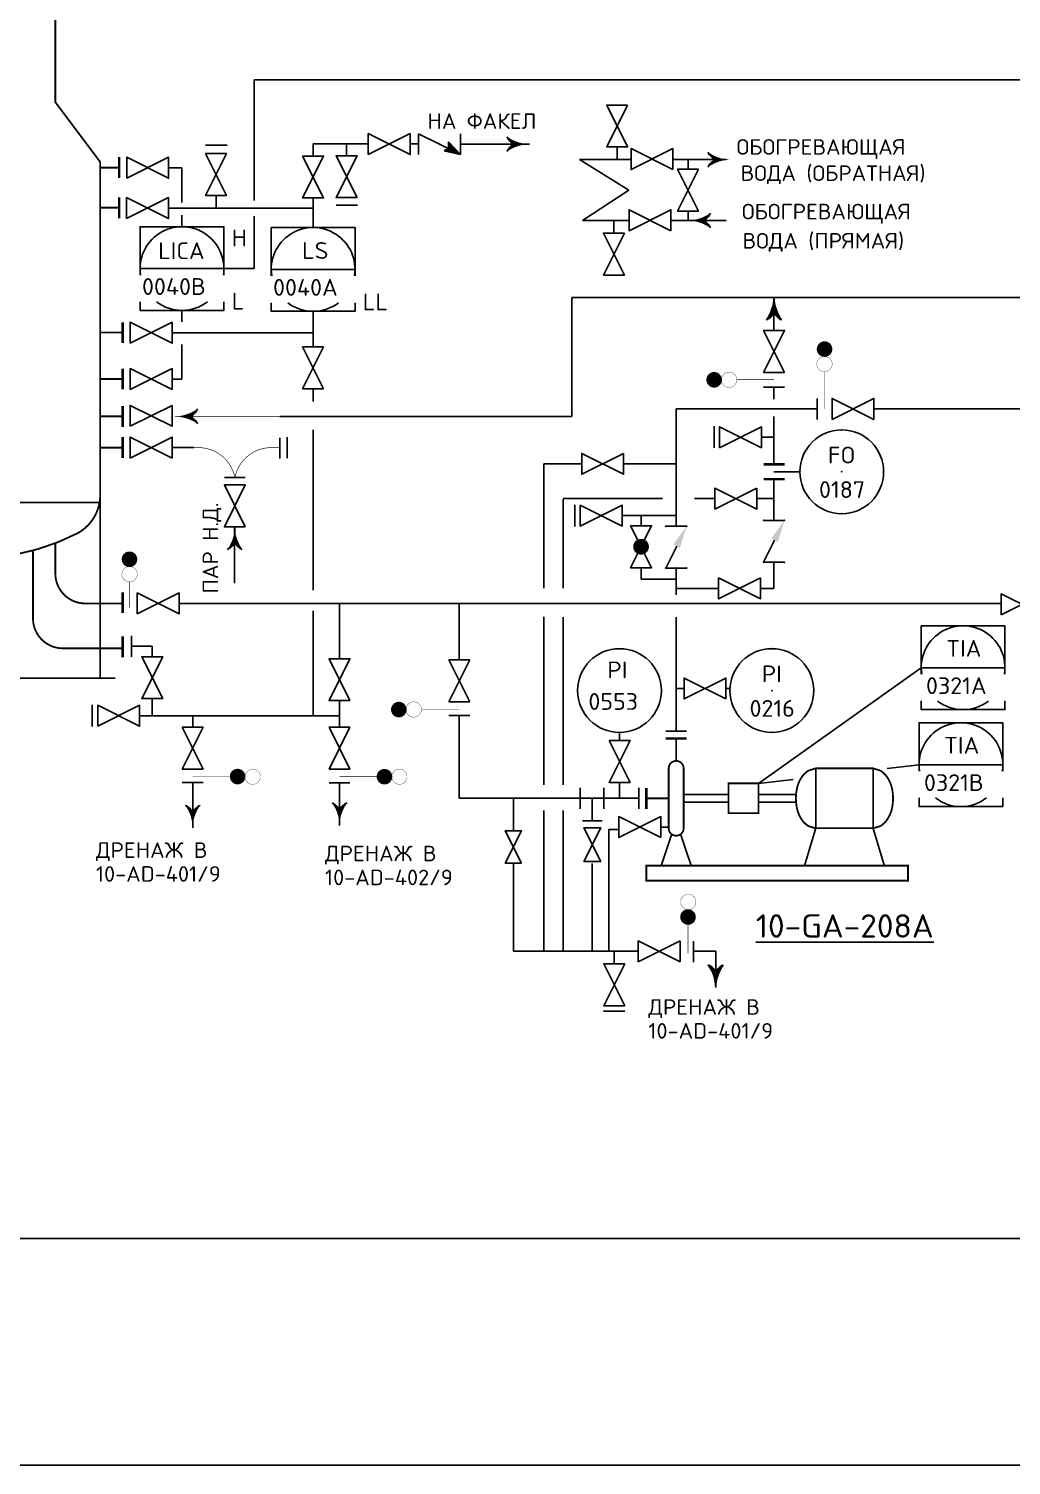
# Model space of a CAD drawing. Extents: x 71 to 279, y 48 to 143.
# Drawn here: x 200.99 to 209.2, y 52.26 to 64.26 of the extents above; entities that cross this region are included whole.
import ezdxf
from ezdxf.enums import TextEntityAlignment as Align

# ---------------------------------------------------------------- set-up
doc = ezdxf.new("R2010")
doc.units = 0
doc.header["$MEASUREMENT"] = 0
doc.linetypes.add('DASH', pattern=[0.15625, 0.09375, -0.0625])
doc.linetypes.add('HIDDEN', pattern=[0.125, 0.0625, -0.0625])
doc.layers.get('0').update_dxf_attribs({"linetype": 'CONTINUOUS'})
for name, color, linetype in [('IN-ATTRIBS', 7, 'CONTINUOUS'), ('IN-EQUIPMENT', 7, 'CONTINUOUS'), ('IN-INST-TAP', 7, 'CONTINUOUS'), ('IN-MIN-PROC', 7, 'CONTINUOUS'), ('IN-TEXT', 51, 'CONTINUOUS')]:
    doc.layers.add(name, color=color, linetype=linetype)
doc.styles.add('ATTRIBS', font='SIMPLEX', dxfattribs={"width": 0.8, "height": 0.125})
doc.styles.add('NARROW', font='simplex', dxfattribs={"width": 0.75, "height": 0.1})
doc.styles.add('S1', font='SIMPLEX.shx')
doc.styles.add('SIMPLEX', font='SIMPLEX')

# ---------------------------------------------------------------- blocks, each defined once
blk = doc.blocks.new('BUBTEXT')
at = {"layer": 'IN-ATTRIBS'}
for p in [(0, 0.25), (-0.25, 0), (0, 0), (0.25, 0), (0, -0.25)]:
    blk.add_point(p, dxfattribs=at)
at = {"layer": 'IN-ATTRIBS', "flags": 1}
for tag, style, width, p in [('IDNUM', 'ATTRIBS', 0.8, (0.0087, 0.5838)), ('DWGNO', 'ATTRIBS', 0.8, (0.0029, 0.4474)), ('FILENO', 'ATTRIBS', 0.8, (-0.003, 0.3111)), ('LOC', 'ATTRIBS', 0.8, (-0.0799, -0.422)), ('SIG', 'ATTRIBS', 0.8, (-0.0872, -0.5633)), ('INSTALL', 'ATTRIBS', 0.8, (-0.0872, -0.6994)), ('SERV', 'ATTRIBS', 0.8, (-0.0834, -0.8376)), ('DATE', 'ATTRIBS', 0.8, (-0.0881, -0.9694)), ('DES', 'NARROW', 0.75, (-0.0866, -1.1017)), ('CSYS', 'NARROW', 0.75, (-0.0866, -1.2425))]:
    blk.add_attdef(tag, text='', height=0.1, dxfattribs=dict(at, style=style, width=width)).set_placement(p, align=Align.CENTER)
at = {"layer": 'IN-ATTRIBS', "style": 'ATTRIBS', "flags": 1}
blk.add_attdef('SYSCDI', text='', height=0.1, dxfattribs=at).set_placement((-0.3125, 0.3125), align=Align.RIGHT)
at = {"layer": 'IN-ATTRIBS', "style": 'S1'}
for tag, p in [('XT', (0.3241, 0.2568)), ('A1', (0.3233, 0.1153)), ('A2', (0.3233, -0.0347)), ('A3', (0.3233, -0.1847)), ('RES', (0.3233, -0.3422))]:
    blk.add_attdef(tag, p, '', height=0.1, dxfattribs=at)
at = {"layer": 'IN-ATTRIBS', "style": 'ATTRIBS'}
blk.add_attdef('SYSCDV', text='', height=0.1, dxfattribs=at).set_placement((-0.3125, 0.1411), align=Align.RIGHT)
at = {"layer": 'IN-ATTRIBS', "style": 'S1'}
for tag, p in [('INSTTYPE', (-0.0002, 0.0499)), ('TAGNUM', (0.0019, -0.1561)), ('MD', (0.4017, -0.5655)), ('SZ', (0.4017, -0.6963))]:
    blk.add_attdef(tag, text='', height=0.1, dxfattribs=at).set_placement(p, align=Align.CENTER)
blk = doc.blocks.new('VALVTEXT')
at = {"layer": 'IN-ATTRIBS'}
for p in [(0, 0.0625), (0, 0), (0.25, 0.0625), (0.25, 0), (0, -0.0625), (0.25, -0.0625)]:
    blk.add_point(p, dxfattribs=at)
at = {"layer": 'IN-ATTRIBS', "style": 'S1', "flags": 1}
for tag, p in [('IDNUM', (0.125, 0.5625)), ('DWGNO', (0.125, 0.4375)), ('FILENO', (0.125, 0.3125))]:
    blk.add_attdef(tag, text='', height=0.1, dxfattribs=at).set_placement(p, align=Align.CENTER)
at = {"layer": 'IN-ATTRIBS', "style": 'S1'}
for tag, p in [('MODE', (0.125, 0.078125)), ('SIZE', (0.125, -0.1875))]:
    blk.add_attdef(tag, text='', height=0.1, dxfattribs=at).set_placement(p, align=Align.CENTER)

msp = doc.modelspace()

# ---------------------------------------------------------------- hatches: boundary and pattern name
h = msp.add_hatch()
h.set_pattern_fill('ANSI35', color=2, scale=0.00014, style=0)
h.set_pattern_definition([(45, (-792.1024598, -359.5909867), (-0.0006286179285, 0.0006286179285), []), (45, (-792.1018312, -359.5909867), (-0.0006286179285, 0.0006286179285), [0.00111125, -0.00022225, 0, -0.00022225])])
edge = h.paths.add_edge_path()
edge.add_line((204.596, 63.206), (204.495, 63.314))
edge.add_line((204.461, 63.238), (204.593, 63.208))
edge.add_line((204.495, 63.259), (204.461, 63.238))
edge.add_line((204.495, 63.314), (204.495, 63.259))

# ---------------------------------------------------------------- linework, layer by layer
at = {"linetype": 'Continuous'}
for p, q in [((202.873, 63.831), (207.649, 63.831)), ((202.873, 62.823), (202.873, 63.831)), ((204.596, 63.206), (204.495, 63.314)), ((204.461, 63.238), (204.593, 63.208)), ((202.156, 62.833), (202.156, 62.833)), ((202.873, 62.254), (202.873, 62.691)), ((202.619, 62.254), (201.919, 62.254)), ((202.619, 62.254), (202.873, 62.254)), ((203.715, 62.247), (203.015, 62.247)), ((207.086, 57.953), (208.446, 58.919)), ((209.146, 58.919), (208.446, 58.919)), ((202.021, 58.661), (202.021, 58.517)), ((202.021, 58.661), (202.021, 58.536)), ((203.586, 58.644), (203.586, 58.517)), ((205.925, 58.311), (205.925, 58.378)), ((208.162, 58.078), (208.428, 58.109)), ((209.128, 58.109), (208.428, 58.109)), ((207.086, 57.953), (207.375, 57.986))]:
    msp.add_line(p, q, dxfattribs=at)
at = {"color": 2}
for p, q in [((204.246, 63.381), (204.246, 63.206)), ((204.596, 63.206), (204.246, 63.381)), ((204.596, 63.381), (204.596, 63.206)), ((202.646, 63.286), (202.466, 63.286)), ((203.644, 63.197), (203.644, 63.295)), ((204.495, 63.259), (204.461, 63.238)), ((204.495, 63.314), (204.495, 63.259)), ((205.906, 63.164), (205.906, 63.27)), ((202.554, 62.865), (202.554, 62.759)), ((203.557, 62.783), (203.737, 62.783)), ((205.878, 62.55), (205.878, 62.655)), ((203.276, 61.6), (203.451, 61.6)), ((203.451, 61.25), (203.276, 61.6)), ((203.451, 61.6), (203.276, 61.25)), ((203.276, 61.25), (203.451, 61.25)), ((207.129, 61.264), (207.304, 61.264)), ((207.576, 60.994), (207.576, 61.169)), ((206.716, 60.936), (206.716, 60.756)), ((203.086, 60.668), (203.086, 60.841)), ((203.148, 60.671), (203.148, 60.846)), ((207.111, 60.844), (207.216, 60.844)), ((202.623, 60.508), (202.798, 60.508)), ((205.552, 60.099), (205.552, 60.279)), ((207.304, 60.15), (207.129, 60.15)), ((206.486, 60.101), (206.311, 60.101)), ((201.846, 59.011), (201.846, 59.186)), ((204.674, 58.634), (204.499, 58.984)), ((204.674, 58.984), (204.499, 58.634)), ((204.499, 58.984), (204.674, 58.984)), ((201.52, 58.609), (201.52, 58.429)), ((204.499, 58.634), (204.674, 58.634)), ((201.915, 58.517), (202.021, 58.517)), ((202.359, 58.422), (202.359, 58.519)), ((203.586, 58.421), (203.586, 58.517)), ((204.499, 58.521), (204.674, 58.521)), ((202.446, 58.072), (202.271, 58.422)), ((202.271, 58.422), (202.446, 58.422)), ((202.446, 58.422), (202.271, 58.072)), ((203.673, 58.421), (203.498, 58.071)), ((203.673, 58.071), (203.498, 58.421)), ((203.498, 58.421), (203.673, 58.421)), ((206.311, 58.39), (206.486, 58.39)), ((206.367, 58.39), (206.43, 58.39)), ((202.271, 58.072), (202.446, 58.072)), ((203.498, 58.071), (203.673, 58.071)), ((202.271, 57.959), (202.446, 57.959)), ((203.498, 57.958), (203.673, 57.958)), ((205.597, 57.74), (205.597, 57.915)), ((205.793, 57.74), (205.793, 57.915)), ((205.925, 57.828), (205.925, 57.961)), ((206.086, 57.74), (206.086, 57.915)), ((205.779, 57.64), (205.616, 57.64)), ((205.881, 56.444), (205.881, 56.549)), ((206.431, 56.636), (206.081, 56.461)), ((206.081, 56.636), (206.431, 56.461)), ((206.081, 56.461), (206.081, 56.636)), ((206.431, 56.461), (206.431, 56.636)), ((206.544, 56.46), (206.544, 56.635)), ((205.79, 56.049), (205.97, 56.049))]:
    msp.add_line(p, q, dxfattribs=at)
at = {"color": 5, "linetype": 'Continuous'}
for p, q in [((203.365, 63.295), (203.826, 63.295)), ((203.365, 63.194), (203.365, 63.295)), ((204.176, 63.295), (204.246, 63.295)), ((204.596, 63.294), (205.172, 63.294)), ((206.004, 62.908), (205.592, 63.164)), ((205.592, 63.164), (206.022, 63.164)), ((206.372, 63.164), (206.442, 63.164)), ((206.373, 63.164), (206.817, 63.164)), ((206.498, 63.164), (206.498, 63.085)), ((202.157, 63.096), (202.269, 63.096)), ((202.269, 62.806), (202.269, 63.096)), ((205.615, 62.655), (206.004, 62.908)), ((203.365, 62.844), (203.365, 62.759)), ((202.156, 62.759), (203.365, 62.759)), ((202.269, 62.604), (202.269, 62.7)), ((203.365, 62.597), (203.365, 62.759)), ((205.615, 62.655), (206.005, 62.655)), ((206.353, 62.655), (206.817, 62.655)), ((205.527, 61.019), (205.527, 62.012)), ((205.527, 62.012), (210.028, 62.012)), ((202.269, 61.904), (202.269, 61.81)), ((203.364, 61.748), (203.365, 61.897)), ((207.216, 61.737), (207.216, 61.887)), ((202.186, 61.717), (203.364, 61.717)), ((203.364, 61.6), (203.364, 61.748)), ((202.269, 61.619), (202.269, 61.331)), ((203.364, 61.25), (203.364, 61.143)), ((207.216, 61.164), (207.216, 61.26)), ((203.087, 61.019), (205.527, 61.019)), ((206.399, 61.081), (207.576, 61.081)), ((206.399, 60.994), (206.399, 61.081)), ((206.399, 60.206), (206.399, 60.994)), ((207.216, 60.618), (207.216, 61.019)), ((208.051, 61.081), (210.028, 61.081)), ((203.364, 60.907), (203.365, 59.566)), ((202.186, 60.758), (202.367, 60.758)), ((205.609, 60.622), (205.293, 60.622)), ((205.293, 60.622), (205.293, 59.585)), ((206.399, 60.622), (205.959, 60.622)), ((207.216, 60.244), (207.216, 60.494)), ((206.285, 60.333), (205.454, 60.333)), ((205.454, 59.585), (205.454, 60.326)), ((206.723, 60.333), (206.551, 60.333)), ((207.216, 60.333), (207.073, 60.333)), ((207.217, 60.333), (207.073, 60.333)), ((205.946, 60.191), (206.399, 60.191)), ((206.105, 60.105), (206.105, 60.191)), ((206.399, 60.101), (206.399, 60.206)), ((207.216, 60.15), (207.216, 60.244)), ((202.709, 60.091), (202.709, 59.625)), ((207.216, 59.581), (207.216, 59.8)), ((206.105, 59.66), (206.105, 59.755)), ((206.399, 59.66), (206.105, 59.66)), ((206.399, 59.751), (206.399, 59.528)), ((206.399, 59.581), (206.753, 59.581)), ((207.103, 59.581), (207.216, 59.581)), ((203.199, 59.456), (202.245, 59.456)), ((203.199, 59.456), (203.4, 59.456)), ((203.199, 59.456), (203.4, 59.456)), ((203.383, 59.456), (206.299, 59.456)), ((203.586, 59.456), (203.586, 58.994)), ((204.586, 59.452), (204.586, 58.984)), ((206.299, 59.456), (209.113, 59.456)), ((203.365, 59.393), (203.365, 58.517)), ((205.293, 59.344), (205.293, 57.941)), ((205.454, 57.941), (205.454, 59.341)), ((206.399, 58.39), (206.399, 59.341)), ((202.021, 58.517), (203.586, 58.517)), ((204.586, 58.521), (204.586, 57.828)), ((202.359, 57.959), (202.359, 57.582)), ((203.586, 57.958), (203.586, 57.602)), ((204.586, 57.828), (204.711, 57.828)), ((204.711, 57.828), (206.086, 57.828)), ((205.038, 57.557), (205.038, 57.828)), ((205.698, 57.64), (205.698, 57.828)), ((205.293, 57.725), (205.293, 56.55)), ((205.454, 56.55), (205.454, 57.725)), ((205.836, 57.568), (205.836, 56.551)), ((205.917, 57.568), (205.836, 57.568)), ((206.27, 57.587), (206.331, 57.587)), ((205.038, 57.287), (205.038, 56.55)), ((205.698, 57.284), (205.698, 56.55)), ((205.038, 56.55), (206.081, 56.55)), ((206.544, 56.55), (206.73, 56.55)), ((206.73, 56.55), (206.73, 56.248))]:
    msp.add_line(p, q, dxfattribs=at)
at = {"color": 5}
msp.add_line((206.498, 62.735), (206.498, 62.655), dxfattribs=at)
at = {"color": 6}
for p, q in [((207.565, 58.078), (207.565, 57.578)), ((208.044, 57.578), (208.044, 58.078))]:
    msp.add_line(p, q, dxfattribs=at)
at = {"color": 3, "linetype": 'Continuous'}
msp.add_line((216.563, 54.15), (167.393, 54.15), dxfattribs=at)
at = {"color": 6, "linetype": 'Continuous'}
msp.add_line((71.634, 52.255), (266.486, 52.255), dxfattribs=at)
at = {"color": 2}
for points in [[(205.993, 63.62), (205.818, 63.27), (205.993, 63.27), (205.818, 63.62)], [(203.826, 63.207), (204.176, 63.382), (204.176, 63.207), (203.826, 63.382)], [(206.372, 63.081), (206.022, 63.256), (206.022, 63.081), (206.372, 63.256)], [(201.807, 63.009), (202.157, 63.184), (202.157, 63.009), (201.807, 63.184)], [(202.466, 63.215), (202.641, 62.865), (202.466, 62.865), (202.641, 63.215)], [(203.277, 63.194), (203.452, 62.844), (203.277, 62.844), (203.452, 63.194)], [(203.732, 62.847), (203.557, 63.197), (203.732, 63.197), (203.557, 62.847)], [(206.585, 63.085), (206.41, 62.735), (206.585, 62.735), (206.41, 63.085)], [(201.806, 62.672), (202.156, 62.847), (202.156, 62.672), (201.806, 62.847)], [(206.355, 62.57), (206.005, 62.745), (206.005, 62.57), (206.355, 62.745)], [(205.966, 62.55), (205.791, 62.2), (205.966, 62.2), (205.791, 62.55)], [(201.836, 61.63), (202.186, 61.805), (202.186, 61.63), (201.836, 61.805)], [(207.304, 61.387), (207.129, 61.737), (207.304, 61.737), (207.129, 61.387)], [(201.836, 61.244), (202.186, 61.419), (202.186, 61.244), (201.836, 61.419)], [(201.836, 60.936), (202.186, 61.111), (202.186, 60.936), (201.836, 61.111)], [(207.701, 60.994), (208.051, 61.169), (208.051, 60.994), (207.701, 61.169)], [(206.761, 60.757), (207.111, 60.932), (207.111, 60.757), (206.761, 60.932)], [(201.836, 60.671), (202.186, 60.846), (202.186, 60.671), (201.836, 60.846)], [(205.959, 60.71), (205.609, 60.535), (205.609, 60.71), (205.959, 60.535)], [(202.798, 60.096), (202.623, 60.446), (202.798, 60.446), (202.623, 60.096)], [(207.073, 60.42), (206.723, 60.245), (206.723, 60.42), (207.073, 60.245)], [(205.596, 60.278), (205.946, 60.103), (205.946, 60.278), (205.596, 60.103)], [(207.103, 59.669), (206.753, 59.494), (206.753, 59.669), (207.103, 59.494)], [(201.895, 59.369), (202.245, 59.544), (202.245, 59.369), (201.895, 59.544)], [(209.113, 59.361), (209.463, 59.536), (209.463, 59.361), (209.113, 59.536)], [(202.108, 58.661), (201.933, 59.011), (202.108, 59.011), (201.933, 58.661)], [(201.933, 58.661), (202.108, 59.011), (201.933, 59.011), (202.108, 58.661)], [(203.673, 58.644), (203.498, 58.994), (203.673, 58.994), (203.498, 58.644)], [(206.814, 58.658), (206.464, 58.833), (206.464, 58.658), (206.814, 58.833)], [(201.565, 58.43), (201.915, 58.605), (201.915, 58.43), (201.565, 58.605)], [(205.838, 58.311), (206.013, 57.961), (205.838, 57.961), (206.013, 58.311)], [(206.27, 57.5), (205.92, 57.675), (205.92, 57.5), (206.27, 57.675)], [(205.105, 57.287), (204.97, 57.557), (205.105, 57.557), (204.97, 57.287)], [(205.768, 57.301), (205.627, 57.582), (205.768, 57.582), (205.627, 57.301)], [(205.969, 56.094), (205.794, 56.444), (205.969, 56.444), (205.794, 56.094)]]:
    msp.add_lwpolyline(points, close=True, dxfattribs=at)
at = {"color": 5, "linetype": 'Continuous'}
for points in [[(205.047, 63.294, -0.206864), (204.985, 63.356)], [(205.047, 63.294, 0.206864), (204.985, 63.231)], [(207.216, 62.012, 0.150368), (207.279, 61.825)], [(207.216, 61.887, -0.206864), (207.154, 61.825)], [(207.216, 61.887, 0.206864), (207.279, 61.825)], [(202.336, 61.019, 0.206864), (202.399, 61.081)], [(202.336, 61.019, -0.206864), (202.399, 60.956)], [(202.359, 57.707, 0.206864), (202.296, 57.769)], [(202.359, 57.707, -0.206864), (202.421, 57.769)], [(203.586, 57.727, 0.206864), (203.523, 57.789)], [(203.586, 57.727, -0.206864), (203.648, 57.789)], [(206.73, 56.373, 0.206864), (206.667, 56.436)], [(206.73, 56.248, 0.150368), (206.667, 56.436)], [(206.73, 56.373, -0.206864), (206.792, 56.436)]]:
    msp.add_lwpolyline(points, format="xyb", dxfattribs=at)
at = {"color": 5}
for points in [[(206.728, 63.164, -0.206864), (206.665, 63.227)], [(206.728, 63.164, 0.206864), (206.665, 63.102)], [(206.623, 62.655, 0.206864), (206.685, 62.718)], [(206.623, 62.655, -0.206864), (206.685, 62.593)]]:
    msp.add_lwpolyline(points, format="xyb", dxfattribs=at)
for points in [[(201.919, 62.2), (201.919, 62.604), (202.619, 62.604), (202.619, 62.2)], [(203.015, 62.193), (203.015, 62.597), (203.715, 62.597), (203.715, 62.193)], [(202.619, 61.976), (202.619, 61.904), (201.919, 61.904), (201.919, 61.976)], [(203.715, 61.969), (203.715, 61.897), (203.015, 61.897), (203.015, 61.969)], [(208.446, 58.865), (208.446, 59.269), (209.146, 59.269), (209.146, 58.865)], [(209.146, 58.641), (209.146, 58.569), (208.446, 58.569), (208.446, 58.641)], [(208.428, 58.055), (208.428, 58.459), (209.128, 58.459), (209.128, 58.055)], [(209.128, 57.831), (209.128, 57.759), (208.428, 57.759), (208.428, 57.831)]]:
    msp.add_lwpolyline(points)
at = {"color": 2}
for points, const_width in [([(207.606, 61.581, 1), (207.671, 61.581, 1)], 0.065), ([(207.574, 61.456, 1), (207.702, 61.456, 1)], 0.0025), ([(206.716, 61.292, 1), (206.716, 61.357, 1)], 0.065), ([(206.841, 61.261, 1), (206.841, 61.389, 1)], 0.0025), ([(206.105, 59.897, -1), (206.105, 59.963, -1)], 0.0656), ([(201.798, 59.825, 1), (201.863, 59.825, 1)], 0.065), ([(201.767, 59.7, 1), (201.895, 59.7, 1)], 0.0025), ([(204.081, 58.537, 1), (204.081, 58.602, 1)], 0.065), ([(204.206, 58.506, 1), (204.206, 58.634, 1)], 0.0025), ([(202.734, 57.977, 1), (202.734, 58.042, 1)], 0.065), ([(202.86, 57.944, 1), (202.86, 58.072, 1)], 0.0025), ([(203.961, 57.976, 1), (203.961, 58.041, 1)], 0.065), ([(204.086, 57.945, 1), (204.086, 58.072, 1)], 0.0025), ([(206.564, 56.962, 1), (206.436, 56.962, 1)], 0.0025), ([(206.53, 56.836, 1), (206.465, 56.836, 1)], 0.065)]:
    msp.add_lwpolyline(points, format="xyb", close=True, dxfattribs=dict(at, const_width=const_width))
for points, const_width in [([(207.638, 61.394), (207.638, 61.081)], 0.005), ([(206.904, 61.325), (207.216, 61.325)], 0.005), ([(207.129, 60.618), (207.304, 60.618)], 0.021), ([(207.129, 60.494), (207.304, 60.494)], 0.021), ([(201.831, 59.637), (201.831, 59.42)], 0.005), ([(204.274, 58.57), (204.586, 58.57)], 0.005), ([(202.671, 58.01), (202.359, 58.01)], 0.005), ([(203.898, 58.008), (203.586, 58.008)], 0.005), ([(206.498, 56.773), (206.498, 56.533)], 0.005)]:
    msp.add_lwpolyline(points, dxfattribs=dict(at, const_width=const_width))
at = {"color": 5, "linetype": 'Continuous', "const_width": 0.005}
msp.add_lwpolyline([(202.211, 61.019), (203.086, 61.019)], dxfattribs=at)
at = {"color": 2}
for points in [[(206.135, 59.989), (206.193, 60.105), (206.018, 60.105), (206.076, 59.989)], [(206.486, 59.751), (206.311, 59.751), (206.404, 59.936)], [(207.304, 59.8), (207.129, 59.8), (207.221, 59.985)], [(206.135, 59.871), (206.193, 59.755), (206.018, 59.755), (206.076, 59.871)]]:
    msp.add_lwpolyline(points, dxfattribs=at)
at = {"color": 6}
for points, const_width in [([(206.311, 58.328), (206.486, 58.328)], 0.021), ([(206.399, 58.14), (206.399, 58.328)], 0.015), ([(206.149, 57.74), (206.149, 57.915)], 0.021), ([(206.461, 57.859), (206.836, 57.859)], 0.015), ([(207.404, 57.859), (207.086, 57.859)], 0.015), ([(206.336, 57.828), (206.149, 57.828)], 0.015), ([(206.461, 57.796), (206.836, 57.796)], 0.015), ([(207.404, 57.796), (207.086, 57.796)], 0.015), ([(206.361, 57.528), (206.274, 57.265)], 0.015), ([(206.436, 57.528), (206.524, 57.265)], 0.015), ([(207.565, 57.578), (207.471, 57.265)], 0.015), ([(208.044, 57.578), (208.138, 57.265)], 0.015)]:
    msp.add_lwpolyline(points, dxfattribs=dict(at, const_width=const_width))
at = {"color": 6, "const_width": 0.015}
for points in [[(206.336, 58.078), (206.336, 57.578, 1), (206.461, 57.578), (206.461, 58.078, 1)], [(207.565, 58.078), (207.505, 58.06, 0.107118), (207.447, 58.004, 0.079807), (207.412, 57.927, 0.067453), (207.399, 57.828, 0.067453), (207.412, 57.728, 0.079807), (207.447, 57.651, 0.107118), (207.505, 57.595), (207.565, 57.578), (208.044, 57.578), (208.104, 57.595, 0.107118), (208.162, 57.651, 0.079807), (208.198, 57.728, 0.067453), (208.211, 57.828, 0.067453), (208.198, 57.927, 0.079807), (208.162, 58.004, 0.107118), (208.104, 58.06), (208.044, 58.078)]]:
    msp.add_lwpolyline(points, format="xyb", close=True, dxfattribs=at)
for points in [[(206.836, 57.703), (207.086, 57.703), (207.086, 57.953), (206.836, 57.953)], [(206.149, 57.14), (208.336, 57.14), (208.336, 57.265), (206.149, 57.265)]]:
    msp.add_lwpolyline(points, close=True, dxfattribs=at)
for centre in [(207.782, 60.556), (205.925, 58.728), (207.198, 58.728)]:
    msp.add_circle(centre, 0.35)
for centre, start, end in [((202.269, 62.254), 351.1529, 188.8471), ((203.365, 62.247), 351.1529, 188.8471), ((202.269, 62.254), 232.6037, 307.3963), ((203.365, 62.247), 232.6037, 307.3963), ((208.796, 58.919), 351.1529, 188.8471), ((208.796, 58.919), 232.6037, 307.3963), ((208.778, 58.109), 351.1529, 188.8471), ((208.778, 58.109), 232.6037, 307.3963)]:
    msp.add_arc(centre, 0.35, start, end)
at = {"color": 5, "linetype": 'Continuous'}
for centre, start, end in [((206.88, 62.02), 324.4623, 358.6678), ((207.065, 56.24), 144.4623, 178.6678)]:
    msp.add_arc(centre, 0.336, start, end, dxfattribs=at)
for points in [[(205.019, 63.335), (204.993, 63.34), (204.985, 63.356)], [(205.055, 63.318), (205.003, 63.325), (205.019, 63.335), (204.993, 63.34)], [(205.055, 63.27), (205.003, 63.262), (205.019, 63.253), (204.993, 63.248)], [(205.093, 63.305), (205.016, 63.312), (205.055, 63.318), (205.003, 63.325)], [(205.093, 63.282), (205.016, 63.275), (205.055, 63.27), (205.003, 63.262)], [(205.132, 63.297), (205.031, 63.302), (205.093, 63.305), (205.016, 63.312)], [(205.132, 63.29), (205.031, 63.286), (205.093, 63.282), (205.016, 63.275)], [(205.172, 63.294), (205.047, 63.294), (205.132, 63.297), (205.031, 63.302)], [(205.172, 63.294), (205.047, 63.294), (205.132, 63.29), (205.031, 63.286)], [(205.019, 63.253), (204.993, 63.248), (204.985, 63.231)], [(207.205, 61.933), (207.197, 61.856), (207.192, 61.895), (207.185, 61.844)], [(207.213, 61.972), (207.208, 61.871), (207.205, 61.933), (207.197, 61.856)], [(207.216, 62.012), (207.216, 61.887), (207.213, 61.972), (207.208, 61.871)], [(207.216, 62.012), (207.216, 61.887), (207.219, 61.972), (207.224, 61.871)], [(207.219, 61.972), (207.224, 61.871), (207.227, 61.933), (207.235, 61.856)], [(207.227, 61.933), (207.235, 61.856), (207.24, 61.895), (207.248, 61.844)], [(207.175, 61.859), (207.17, 61.833), (207.154, 61.825)], [(207.192, 61.895), (207.185, 61.844), (207.175, 61.859), (207.17, 61.833)], [(207.24, 61.895), (207.248, 61.844), (207.257, 61.859), (207.262, 61.833)], [(207.257, 61.859), (207.262, 61.833), (207.279, 61.825)], [(202.211, 61.019), (202.336, 61.019), (202.251, 61.022), (202.352, 61.027)], [(202.211, 61.019), (202.336, 61.019), (202.251, 61.015), (202.352, 61.011)], [(202.251, 61.022), (202.352, 61.027), (202.29, 61.03), (202.367, 61.037)], [(202.251, 61.015), (202.352, 61.011), (202.29, 61.007), (202.367, 61)], [(202.29, 61.03), (202.367, 61.037), (202.328, 61.043), (202.38, 61.05)], [(202.29, 61.007), (202.367, 61), (202.328, 60.995), (202.38, 60.987)], [(202.328, 61.043), (202.38, 61.05), (202.365, 61.06), (202.39, 61.065)], [(202.328, 60.995), (202.38, 60.987), (202.365, 60.978), (202.39, 60.973)], [(202.365, 61.06), (202.39, 61.065), (202.399, 61.081)], [(202.365, 60.978), (202.39, 60.973), (202.399, 60.956)], [(202.318, 57.735), (202.313, 57.761), (202.296, 57.769)], [(202.335, 57.699), (202.327, 57.75), (202.318, 57.735), (202.313, 57.761)], [(202.347, 57.661), (202.34, 57.738), (202.335, 57.699), (202.327, 57.75)], [(202.355, 57.621), (202.351, 57.723), (202.347, 57.661), (202.34, 57.738)], [(202.362, 57.621), (202.367, 57.723), (202.37, 57.661), (202.377, 57.738)], [(202.37, 57.661), (202.377, 57.738), (202.383, 57.699), (202.39, 57.75)], [(202.383, 57.699), (202.39, 57.75), (202.4, 57.735), (202.405, 57.761)], [(202.4, 57.735), (202.405, 57.761), (202.421, 57.769)], [(203.545, 57.755), (203.54, 57.781), (203.523, 57.789)], [(203.562, 57.719), (203.554, 57.771), (203.545, 57.755), (203.54, 57.781)], [(203.574, 57.681), (203.567, 57.758), (203.562, 57.719), (203.554, 57.771)], [(203.582, 57.642), (203.578, 57.743), (203.574, 57.681), (203.567, 57.758)], [(203.586, 57.602), (203.586, 57.727), (203.582, 57.642), (203.578, 57.743)], [(203.586, 57.602), (203.586, 57.727), (203.589, 57.642), (203.594, 57.743)], [(203.589, 57.642), (203.594, 57.743), (203.597, 57.681), (203.604, 57.758)], [(203.597, 57.681), (203.604, 57.758), (203.61, 57.719), (203.617, 57.771)], [(203.61, 57.719), (203.617, 57.771), (203.627, 57.755), (203.632, 57.781)], [(203.627, 57.755), (203.632, 57.781), (203.648, 57.789)], [(202.359, 57.582), (202.359, 57.707), (202.355, 57.621), (202.351, 57.723)], [(202.359, 57.582), (202.359, 57.707), (202.362, 57.621), (202.367, 57.723)], [(206.688, 56.402), (206.683, 56.428), (206.667, 56.436)], [(206.705, 56.366), (206.698, 56.417), (206.688, 56.402), (206.683, 56.428)], [(206.718, 56.328), (206.711, 56.404), (206.705, 56.366), (206.698, 56.417)], [(206.741, 56.328), (206.748, 56.404), (206.754, 56.366), (206.761, 56.417)], [(206.754, 56.366), (206.761, 56.417), (206.771, 56.402), (206.776, 56.428)], [(206.771, 56.402), (206.776, 56.428), (206.792, 56.436)], [(206.726, 56.288), (206.721, 56.39), (206.718, 56.328), (206.711, 56.404)], [(206.73, 56.248), (206.73, 56.373), (206.726, 56.288), (206.721, 56.39)], [(206.73, 56.248), (206.73, 56.373), (206.733, 56.288), (206.738, 56.39)], [(206.733, 56.288), (206.738, 56.39), (206.741, 56.328), (206.748, 56.404)]]:
    msp.add_solid(points, dxfattribs=at)
at = {"color": 5}
for points in [[(206.699, 63.205), (206.673, 63.21), (206.665, 63.227)], [(206.735, 63.188), (206.684, 63.196), (206.699, 63.205), (206.673, 63.21)], [(206.735, 63.14), (206.684, 63.133), (206.699, 63.123), (206.673, 63.118)], [(206.773, 63.175), (206.697, 63.183), (206.735, 63.188), (206.684, 63.196)], [(206.773, 63.153), (206.697, 63.145), (206.735, 63.14), (206.684, 63.133)], [(206.813, 63.167), (206.711, 63.172), (206.773, 63.175), (206.697, 63.183)], [(206.813, 63.161), (206.711, 63.156), (206.773, 63.153), (206.697, 63.145)], [(206.853, 63.164), (206.728, 63.164), (206.813, 63.167), (206.711, 63.172)], [(206.853, 63.164), (206.728, 63.164), (206.813, 63.161), (206.711, 63.156)], [(206.699, 63.123), (206.673, 63.118), (206.665, 63.102)], [(206.498, 62.655), (206.623, 62.655), (206.538, 62.659), (206.639, 62.664)], [(206.498, 62.655), (206.623, 62.655), (206.538, 62.652), (206.639, 62.647)], [(206.538, 62.659), (206.639, 62.664), (206.577, 62.667), (206.654, 62.674)], [(206.577, 62.667), (206.654, 62.674), (206.615, 62.68), (206.666, 62.687)], [(206.615, 62.68), (206.666, 62.687), (206.651, 62.697), (206.677, 62.702)], [(206.651, 62.697), (206.677, 62.702), (206.685, 62.718)], [(206.538, 62.652), (206.639, 62.647), (206.577, 62.644), (206.654, 62.637)], [(206.577, 62.644), (206.654, 62.637), (206.615, 62.631), (206.666, 62.624)], [(206.615, 62.631), (206.666, 62.624), (206.651, 62.614), (206.677, 62.609)], [(206.651, 62.614), (206.677, 62.609), (206.685, 62.593)]]:
    msp.add_solid(points, dxfattribs=at)
at = {"color": 2}
for points in [[(207.248, 59.97), (207.304, 60.15), (207.194, 60)], [(206.43, 59.92), (206.486, 60.101), (206.376, 59.951)]]:
    msp.add_solid(points, dxfattribs=at)
at = {"layer": 'IN-EQUIPMENT', "color": 6}
msp.add_line((201.586, 60.3), (199.461, 60.3), dxfattribs=at)
at = {"layer": 'IN-EQUIPMENT', "color": 5}
msp.add_line((202.716, 59.456), (202.693, 59.456), dxfattribs=at)
at = {"layer": 'IN-EQUIPMENT', "color": 6, "const_width": 0.015}
msp.add_lwpolyline([(201.586, 63.144), (201.211, 63.644), (201.211, 69.613, 0.267949), (201.092, 69.818, 0.242718), (199.955, 69.818, 0.267949), (199.836, 69.613), (199.836, 63.644), (199.461, 63.144), (199.461, 60.363, 0.267949), (199.645, 60.045, 0.242718), (201.402, 60.045, 0.267949), (201.586, 60.363)], format="xyb", close=True, dxfattribs=at)
at = {"layer": 'IN-EQUIPMENT', "color": 6}
for points, const_width in [([(201.744, 63.185), (201.744, 63.01)], 0.021), ([(201.586, 63.097), (201.744, 63.097)], 0.015), ([(201.744, 62.85), (201.744, 62.675)], 0.021), ([(201.586, 62.763), (201.744, 62.763)], 0.015), ([(201.774, 61.806), (201.774, 61.631)], 0.021), ([(201.586, 61.719), (201.774, 61.719)], 0.015), ([(201.586, 61.331), (201.774, 61.331)], 0.015), ([(201.774, 61.419), (201.774, 61.244)], 0.021), ([(201.774, 60.931), (201.774, 61.106)], 0.021), ([(201.586, 61.019), (201.774, 61.019)], 0.015), ([(201.774, 60.671), (201.774, 60.846)], 0.021), ([(201.586, 60.758), (201.774, 60.758)], 0.015), ([(201.586, 60.394), (201.586, 58.831)], 0.015), ([(201.774, 59.375), (201.774, 59.55)], 0.021), ([(201.774, 59.456), (201.586, 59.456)], 0.015), ([(201.774, 59.005), (201.774, 59.18)], 0.021), ([(201.774, 59.081), (201.586, 59.081)], 0.015), ([(201.711, 58.831), (199.336, 58.831)], 0.015)]:
    msp.add_lwpolyline(points, dxfattribs=dict(at, const_width=const_width))
at = {"layer": 'IN-EQUIPMENT', "color": 6, "linetype": 'HIDDEN', "const_width": 0.015}
for points in [[(201.024, 59.898), (201.024, 59.331, 0.414214), (201.274, 59.081), (201.586, 59.081)], [(201.211, 59.959), (201.211, 59.706, 0.414214), (201.461, 59.456), (201.586, 59.456)]]:
    msp.add_lwpolyline(points, format="xyb", dxfattribs=at)
at = {"layer": 'IN-INST-TAP', "color": 5}
msp.add_line((202.269, 61.331), (202.186, 61.331), dxfattribs=at)
at = {"layer": 'IN-INST-TAP', "color": 7}
for p, q in [((207.216, 60.556), (207.432, 60.556)), ((206.814, 58.745), (206.848, 58.745))]:
    msp.add_line(p, q, dxfattribs=at)
at = {"layer": 'IN-MIN-PROC', "color": 7}
for p, q in [((211.113, 63.831), (207.649, 63.831)), ((202.269, 62.254), (201.98, 62.254)), ((203.365, 62.247), (203.075, 62.247)), ((201.846, 59.098), (202.021, 59.098)), ((202.021, 59.098), (202.021, 59.011)), ((202.021, 59.098), (202.021, 59.011)), ((206.399, 58.745), (206.464, 58.745))]:
    msp.add_line(p, q, dxfattribs=at)
at = {"layer": 'IN-MIN-PROC', "color": 5, "linetype": 'DASH'}
msp.add_line((202.711, 60.096), (202.711, 59.971), dxfattribs=at)
at = {"layer": 'IN-MIN-PROC', "color": 5}
msp.add_line((203.783, 59.456), (204.586, 59.456), dxfattribs=at)
at = {"layer": 'IN-MIN-PROC', "color": 5, "linetype": 'DASH', "const_width": 0.005}
msp.add_lwpolyline([(202.367, 60.758), (202.398, 60.758, -0.365938), (202.711, 60.508), (202.711, 60.508)], format="xyb", dxfattribs=at)
at = {"layer": 'IN-MIN-PROC', "color": 5, "const_width": 0.005}
msp.add_lwpolyline([(203.086, 60.758), (203.023, 60.758, 0.365938), (202.711, 60.508), (202.711, 60.508)], format="xyb", dxfattribs=at)
at = {"layer": 'IN-MIN-PROC', "color": 5, "linetype": 'DASH'}
for points in [[(202.711, 59.971, -0.206864), (202.648, 59.908)], [(202.711, 59.971, 0.206864), (202.773, 59.908)]]:
    msp.add_lwpolyline(points, format="xyb", dxfattribs=at)
for points in [[(202.7, 60.017), (202.692, 59.94), (202.687, 59.979), (202.679, 59.927)], [(202.708, 60.056), (202.703, 59.955), (202.7, 60.017), (202.692, 59.94)], [(202.711, 60.096), (202.711, 59.971), (202.708, 60.056), (202.703, 59.955)], [(202.711, 60.096), (202.711, 59.971), (202.714, 60.056), (202.719, 59.955)], [(202.714, 60.056), (202.719, 59.955), (202.722, 60.017), (202.73, 59.94)], [(202.722, 60.017), (202.73, 59.94), (202.735, 59.979), (202.742, 59.927)], [(202.67, 59.942), (202.665, 59.916), (202.648, 59.908)], [(202.687, 59.979), (202.679, 59.927), (202.67, 59.942), (202.665, 59.916)], [(202.735, 59.979), (202.742, 59.927), (202.752, 59.942), (202.757, 59.916)], [(202.752, 59.942), (202.757, 59.916), (202.773, 59.908)]]:
    msp.add_solid(points, dxfattribs=at)

# ---------------------------------------------------------------- block references
at = {"linetype": 'DASH', "xscale": 1.4, "yscale": 1.4, "zscale": 1.4}
for p, values in [((207.782, 60.556), {'INSTTYPE': 'FO', 'TAGNUM': '0187'}), ((207.198, 58.728), {'INSTTYPE': 'PI', 'TAGNUM': '0216'})]:
    msp.add_blockref('BUBTEXT', p, dxfattribs=at).add_auto_attribs(values)
at = {"color": 2, "xscale": 1.4, "yscale": 1.4, "zscale": 1.4, "rotation": 90}
for p in [(207.216, 59.8), (206.399, 59.751)]:
    msp.add_blockref('VALVTEXT', p, dxfattribs=at)

# ---------------------------------------------------------------- texts
at = {"color": 1, "linetype": 'Continuous', "style": 'SIMPLEX'}
for s, p in [('НА ФАКЕЛ', (204.321, 63.421)), ('ДРЕНАЖ B ', (201.55, 57.33)), ('ДРЕНАЖ B ', (203.464, 57.302)), ('10-AD-401/9', (201.55, 57.131)), ('10-AD-402/9', (203.464, 57.102)), ('ДРЕНАЖ B ', (206.166, 56.019)), ('10-AD-401/9', (206.166, 55.82))]:
    msp.add_text(s, height=0.13, dxfattribs=at).set_placement(p)
at = {"linetype": 'Continuous', "style": 'SIMPLEX'}
for s, p in [('H', (202.685, 62.44)), ('L', (202.685, 61.912)), ('LL', (203.78, 61.905))]:
    msp.add_text(s, height=0.14, dxfattribs=at).set_placement(p)
at = {"linetype": 'DASH', "style": 'SIMPLEX'}
for s, p in [('LICA', (202.07, 62.333)), ('LS', (203.273, 62.335)), ('0040B', (201.935, 62.034)), ('0040A', (203.03, 62.027)), ('TIA', (208.656, 59.011)), ('PI', (205.824, 58.831)), ('0321A', (208.486, 58.699)), ('0553', (205.665, 58.567)), ('TIA', (208.638, 58.201)), ('0321B', (208.469, 57.889))]:
    msp.add_text(s, height=0.14, dxfattribs=at).set_placement(p)
at = {"color": 1, "linetype": 'Continuous', "style": 'SIMPLEX'}
msp.add_text('ПАР Н.Д.', height=0.13, rotation=90, dxfattribs=at).set_placement((202.572, 59.539))
at = {"color": 4, "linetype": 'DASH', "style": 'SIMPLEX'}
msp.add_text('%%u10-GA-208A', height=0.195, dxfattribs=at).set_placement((207.064, 56.664))
at = {"layer": 'IN-TEXT', "color": 1, "style": 'SIMPLEX'}
for s, p in [('ОБОГРЕВАЮЩАЯ', (206.903, 63.205)), ('ВОДА (ОБРАТНАЯ)', (206.937, 62.986)), ('ОБОГРЕВАЮЩАЯ', (206.948, 62.665)), ('ВОДА (ПРЯМАЯ)', (206.953, 62.421))]:
    msp.add_text(s, height=0.13, dxfattribs=at).set_placement(p)

doc.saveas('drawing.dxf')
